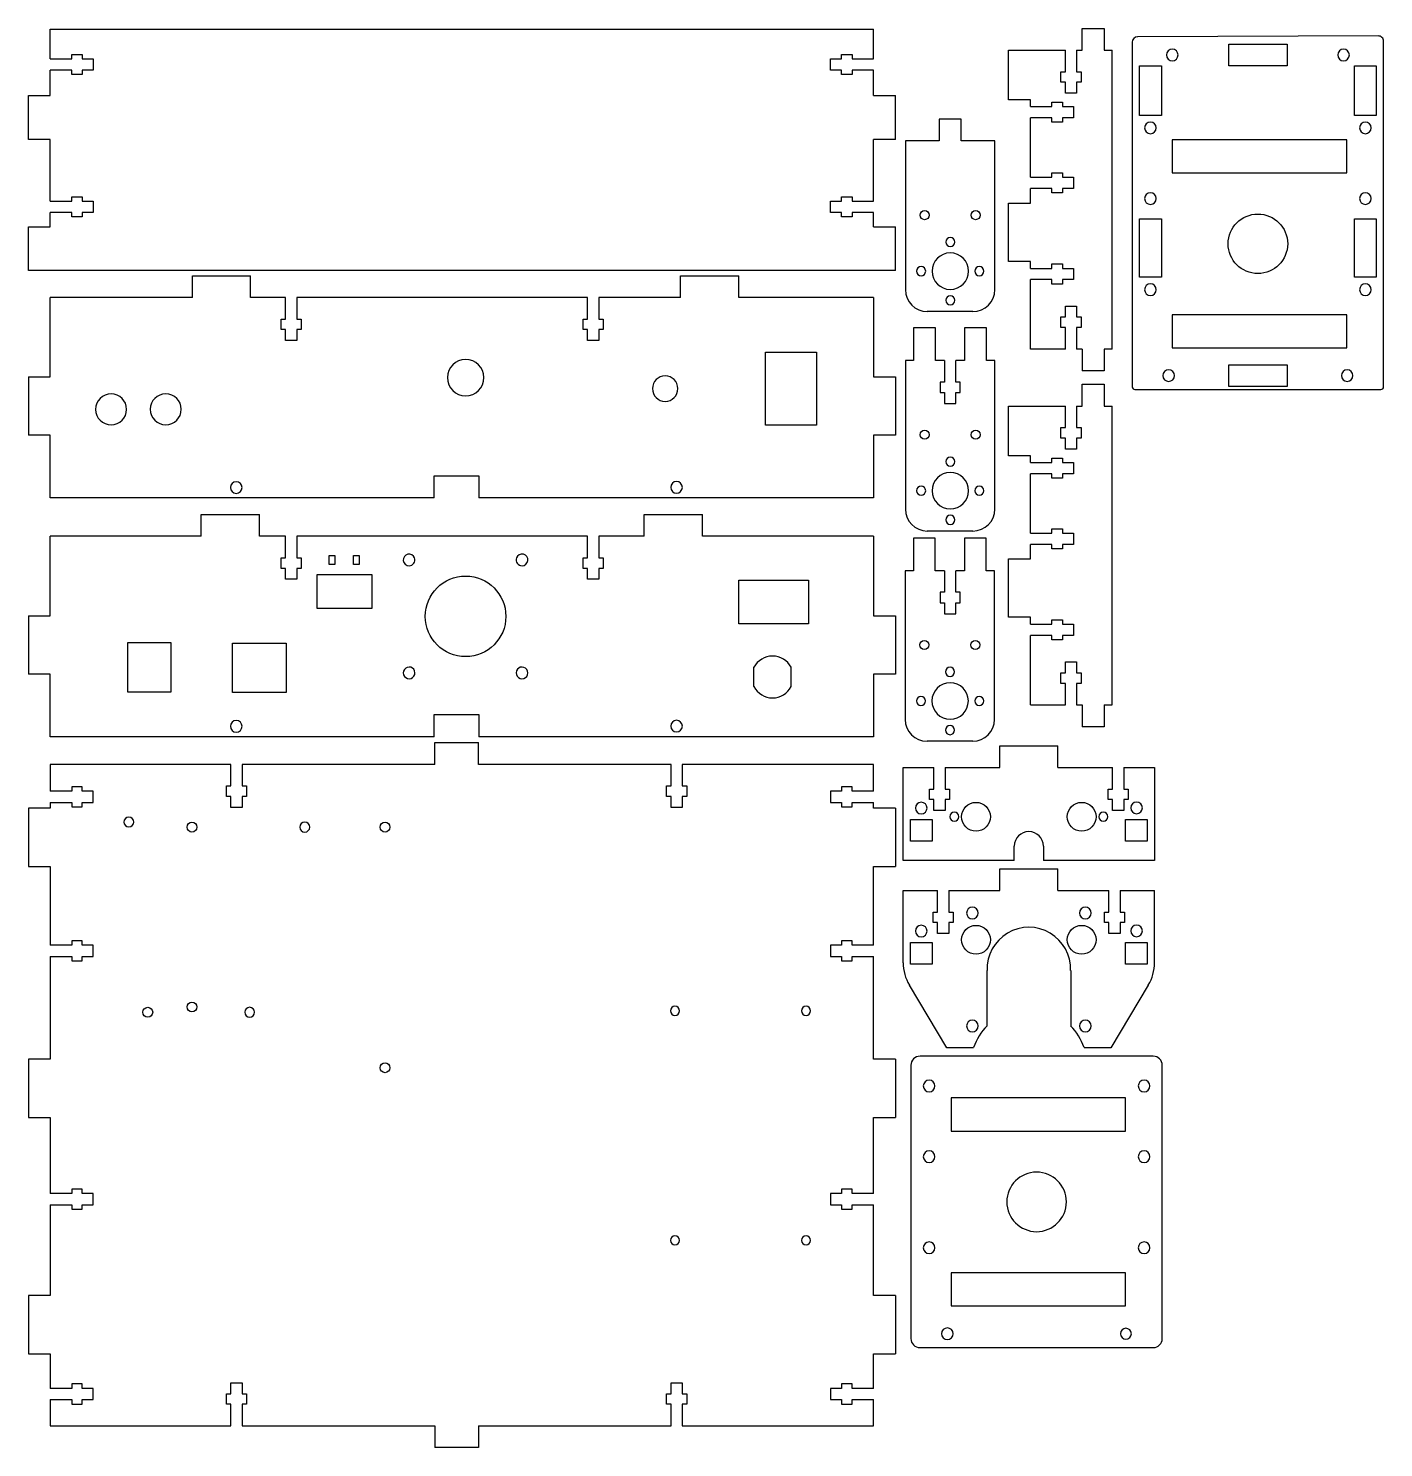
# Model space of a CAD drawing. Header units: millimetres. Extents: x -210 to 597, y -273 to 141.
# Drawn here: x 224.8 to 596.8, y -273.2 to 116.3 of the extents above; entities that cross this region are included whole.
import ezdxf

# ---------------------------------------------------------------- set-up
doc = ezdxf.new("R2010")
doc.units = ezdxf.units.MM
doc.layers.get('0').update_dxf_attribs({"color": 253, "lineweight": 70, "true_color": 0x8faf8f})

msp = doc.modelspace()

# ---------------------------------------------------------------- linework, layer by layer
at = {"color": 18, "lineweight": -3, "true_color": 0x480505}
for p, q in [((230.78, 116.15), (456.78, 116.15)), ((230.78, 107.95), (230.78, 116.15)), ((456.78, 107.95), (456.78, 116.15)), ((514.05, 116.34), (520.05, 116.34)), ((514.05, 110.34), (514.05, 116.34)), ((520.05, 116.34), (520.05, 110.34)), ((595.25, 114.28), (529.25, 114.04)), ((236.68, 107.95), (236.68, 109.15)), ((236.68, 109.15), (239.58, 109.15)), ((239.58, 109.15), (239.58, 107.95)), ((447.98, 107.95), (447.98, 109.15)), ((447.98, 109.15), (450.88, 109.15)), ((450.88, 109.15), (450.88, 107.95)), ((493.82, 110.34), (509.4, 110.34)), ((493.82, 96.74), (493.82, 110.34)), ((509.4, 104.44), (509.4, 110.34)), ((512.5, 110.34), (514.05, 110.34)), ((512.5, 110.34), (512.5, 104.44)), ((520.05, 110.34), (522.28, 110.34)), ((522.28, 28.34), (522.28, 110.34)), ((527.75, 112.54), (527.75, 17.97)), ((554.25, 106.04), (554.25, 112.04)), ((554.25, 112.04), (570.25, 112.04)), ((570.25, 112.04), (570.25, 106.04)), ((596.75, 17.97), (596.75, 112.78)), ((230.78, 107.95), (236.68, 107.95)), ((239.58, 107.95), (242.58, 107.95)), ((242.58, 107.95), (242.58, 104.85)), ((444.98, 104.85), (444.98, 107.95)), ((444.98, 107.95), (447.98, 107.95)), ((450.88, 107.95), (456.78, 107.95)), ((529.75, 106.04), (535.75, 106.04)), ((529.75, 92.44), (529.75, 106.04)), ((535.75, 106.04), (535.75, 92.44)), ((570.25, 106.04), (554.25, 106.04)), ((588.75, 106.04), (594.75, 106.04)), ((588.75, 92.44), (588.75, 106.04)), ((594.75, 106.04), (594.75, 92.44)), ((236.68, 104.85), (230.78, 104.85)), ((230.78, 97.88), (230.78, 104.85)), ((236.68, 103.65), (236.68, 104.85)), ((239.58, 103.65), (236.68, 103.65)), ((242.58, 104.85), (239.58, 104.85)), ((239.58, 104.85), (239.58, 103.65)), ((447.98, 104.85), (444.98, 104.85)), ((447.98, 103.65), (447.98, 104.85)), ((450.88, 103.65), (447.98, 103.65)), ((456.78, 104.85), (450.88, 104.85)), ((450.88, 104.85), (450.88, 103.65)), ((456.78, 97.88), (456.78, 104.85)), ((508.2, 101.54), (508.2, 104.44)), ((508.2, 104.44), (509.4, 104.44)), ((509.4, 101.54), (508.2, 101.54)), ((509.4, 98.54), (509.4, 101.54)), ((512.5, 104.44), (513.7, 104.44)), ((513.7, 101.54), (512.5, 101.54)), ((512.5, 101.54), (512.5, 98.54)), ((513.7, 104.44), (513.7, 101.54)), ((224.78, 97.88), (230.78, 97.88)), ((224.78, 85.88), (224.78, 97.88)), ((456.78, 97.88), (462.78, 97.88)), ((462.78, 85.88), (462.78, 97.88)), ((512.5, 98.54), (509.4, 98.54)), ((499.82, 96.74), (493.82, 96.74)), ((499.82, 94.89), (499.82, 96.74)), ((499.82, 94.89), (505.72, 94.89)), ((505.72, 94.89), (505.72, 96.09)), ((505.72, 96.09), (508.62, 96.09)), ((508.62, 96.09), (508.62, 94.89)), ((508.62, 94.89), (511.62, 94.89)), ((511.62, 94.89), (511.62, 91.79)), ((474.76, 91.44), (474.76, 85.44)), ((480.76, 91.44), (474.76, 91.44)), ((480.76, 85.44), (480.76, 91.44)), ((505.72, 91.79), (499.82, 91.79)), ((499.82, 75.48), (499.82, 91.79)), ((505.72, 90.59), (505.72, 91.79)), ((508.62, 90.59), (505.72, 90.59)), ((511.62, 91.79), (508.62, 91.79)), ((508.62, 91.79), (508.62, 90.59)), ((535.75, 92.44), (529.75, 92.44)), ((594.75, 92.44), (588.75, 92.44)), ((230.78, 85.88), (224.78, 85.88)), ((230.78, 68.95), (230.78, 85.88)), ((456.78, 68.95), (456.78, 85.88)), ((462.78, 85.88), (456.78, 85.88)), ((538.76, 85.76), (538.76, 76.66)), ((586.65, 85.76), (538.76, 85.76)), ((586.65, 76.66), (586.65, 85.76)), ((474.76, 85.44), (465.48, 85.44)), ((465.48, 85.44), (465.48, 44.64)), ((490.03, 85.44), (480.76, 85.44)), ((490.03, 44.64), (490.03, 85.44)), ((499.82, 75.48), (505.72, 75.48)), ((505.72, 75.48), (505.72, 76.68)), ((505.72, 76.68), (508.62, 76.68)), ((508.62, 76.68), (508.62, 75.48)), ((508.62, 75.48), (511.62, 75.48)), ((511.62, 75.48), (511.62, 72.38)), ((538.76, 76.66), (586.65, 76.66)), ((236.68, 68.95), (236.68, 70.15)), ((236.68, 70.15), (239.58, 70.15)), ((239.58, 70.15), (239.58, 68.95)), ((447.98, 68.95), (447.98, 70.15)), ((447.98, 70.15), (450.88, 70.15)), ((450.88, 70.15), (450.88, 68.95)), ((505.72, 72.38), (499.82, 72.38)), ((499.82, 68.39), (499.82, 72.38)), ((505.72, 71.18), (505.72, 72.38)), ((508.62, 71.18), (505.72, 71.18)), ((511.62, 72.38), (508.62, 72.38)), ((508.62, 72.38), (508.62, 71.18)), ((230.78, 68.95), (236.68, 68.95)), ((239.58, 68.95), (242.58, 68.95)), ((242.58, 68.95), (242.58, 65.85)), ((444.98, 65.85), (444.98, 68.95)), ((444.98, 68.95), (447.98, 68.95)), ((450.88, 68.95), (456.78, 68.95)), ((493.82, 68.39), (499.82, 68.39)), ((493.82, 52.39), (493.82, 68.39)), ((236.68, 65.85), (230.78, 65.85)), ((230.78, 61.89), (230.78, 65.85)), ((236.68, 64.65), (236.68, 65.85)), ((239.58, 64.65), (236.68, 64.65)), ((242.58, 65.85), (239.58, 65.85)), ((239.58, 65.85), (239.58, 64.65)), ((447.98, 65.85), (444.98, 65.85)), ((447.98, 64.65), (447.98, 65.85)), ((450.88, 64.65), (447.98, 64.65)), ((456.78, 65.85), (450.88, 65.85)), ((450.88, 65.85), (450.88, 64.65)), ((456.78, 61.89), (456.78, 65.85)), ((529.75, 48.09), (529.75, 64.09)), ((529.75, 64.09), (535.75, 64.09)), ((535.75, 64.09), (535.75, 48.09)), ((588.75, 48.09), (588.75, 64.09)), ((588.75, 64.09), (594.75, 64.09)), ((594.75, 64.09), (594.75, 48.09)), ((224.78, 49.89), (224.78, 61.89)), ((224.78, 61.89), (230.78, 61.89)), ((456.78, 61.89), (462.78, 61.89)), ((462.78, 49.89), (462.78, 61.89)), ((499.82, 52.39), (493.82, 52.39)), ((499.82, 50.48), (499.82, 52.39)), ((505.72, 50.48), (505.72, 51.68)), ((505.72, 51.68), (508.62, 51.68)), ((508.62, 51.68), (508.62, 50.48)), ((462.78, 49.89), (224.78, 49.89)), ((269.78, 42.47), (269.78, 48.47)), ((269.78, 48.47), (285.78, 48.47)), ((285.78, 42.47), (285.78, 48.47)), ((403.78, 48.47), (419.78, 48.47)), ((403.78, 42.47), (403.78, 48.47)), ((419.78, 42.47), (419.78, 48.47)), ((499.82, 50.48), (505.72, 50.48)), ((505.72, 47.38), (499.82, 47.38)), ((499.82, 28.34), (499.82, 47.38)), ((505.72, 46.18), (505.72, 47.38)), ((508.62, 50.48), (511.62, 50.48)), ((511.62, 47.38), (508.62, 47.38)), ((508.62, 47.38), (508.62, 46.18)), ((511.62, 50.48), (511.62, 47.38)), ((535.75, 48.09), (529.75, 48.09)), ((594.75, 48.09), (588.75, 48.09)), ((508.62, 46.18), (505.72, 46.18)), ((269.78, 42.47), (230.78, 42.47)), ((230.78, 20.67), (230.78, 42.47)), ((295.35, 42.47), (285.78, 42.47)), ((295.35, 36.57), (295.35, 42.47)), ((378.26, 42.47), (298.45, 42.47)), ((298.45, 42.47), (298.45, 36.57)), ((378.26, 36.57), (378.26, 42.47)), ((403.78, 42.47), (381.36, 42.47)), ((381.36, 42.47), (381.36, 36.57)), ((456.78, 42.47), (419.78, 42.47)), ((456.78, 42.47), (456.78, 20.67)), ((509.4, 37.14), (509.4, 40.14)), ((509.4, 40.14), (512.5, 40.14)), ((512.5, 40.14), (512.5, 37.14)), ((294.15, 33.67), (294.15, 36.57)), ((294.15, 36.57), (295.35, 36.57)), ((298.45, 36.57), (299.65, 36.57)), ((299.65, 36.57), (299.65, 33.67)), ((377.06, 33.67), (377.06, 36.57)), ((377.06, 36.57), (378.26, 36.57)), ((381.36, 36.57), (382.56, 36.57)), ((382.56, 36.57), (382.56, 33.67)), ((484.03, 38.64), (471.48, 38.64)), ((508.2, 34.24), (508.2, 37.14)), ((508.2, 37.14), (509.4, 37.14)), ((512.5, 37.14), (513.7, 37.14)), ((513.7, 37.14), (513.7, 34.24)), ((538.76, 37.76), (538.76, 28.66)), ((586.65, 37.76), (538.76, 37.76)), ((586.65, 28.66), (586.65, 37.76)), ((295.35, 33.67), (294.15, 33.67)), ((295.35, 30.67), (295.35, 33.67)), ((299.65, 33.67), (298.45, 33.67)), ((298.45, 33.67), (298.45, 30.67)), ((378.26, 33.67), (377.06, 33.67)), ((378.26, 30.67), (378.26, 33.67)), ((382.56, 33.67), (381.36, 33.67)), ((381.36, 33.67), (381.36, 30.67)), ((473.76, 34.18), (467.76, 34.18)), ((467.76, 34.18), (467.76, 25.18)), ((473.76, 25.18), (473.76, 34.18)), ((487.76, 34.18), (481.76, 34.18)), ((481.76, 34.18), (481.76, 25.18)), ((487.76, 25.18), (487.76, 34.18)), ((509.4, 34.24), (508.2, 34.24)), ((509.4, 28.34), (509.4, 34.24)), ((513.7, 34.24), (512.5, 34.24)), ((512.5, 34.24), (512.5, 28.34)), ((298.45, 30.67), (295.35, 30.67)), ((381.36, 30.67), (378.26, 30.67)), ((427.13, 7.47), (427.13, 27.47)), ((427.13, 27.47), (441.13, 27.47)), ((441.13, 27.47), (441.13, 7.47)), ((509.4, 28.34), (499.82, 28.34)), ((514.05, 28.34), (512.5, 28.34)), ((514.05, 28.34), (514.05, 22.34)), ((520.05, 28.34), (520.05, 22.34)), ((522.28, 28.34), (520.05, 28.34)), ((538.76, 28.66), (586.65, 28.66)), ((467.76, 25.18), (465.48, 25.18)), ((465.48, 25.18), (465.48, -15.62)), ((476.26, 25.18), (473.76, 25.18)), ((476.26, 25.18), (476.26, 19.28)), ((479.36, 19.28), (479.36, 25.18)), ((481.76, 25.18), (479.36, 25.18)), ((490.03, 25.18), (487.76, 25.18)), ((490.03, -15.62), (490.03, 25.18)), ((554.25, 18.04), (554.25, 24.04)), ((554.25, 24.04), (570.25, 24.04)), ((570.25, 24.04), (570.25, 18.04)), ((224.78, 20.67), (230.78, 20.67)), ((224.78, 20.67), (224.78, 4.67)), ((456.78, 20.67), (462.78, 20.67)), ((462.78, 20.67), (462.78, 4.67)), ((520.05, 22.34), (514.05, 22.34)), ((476.26, 19.28), (475.06, 19.28)), ((475.06, 19.28), (475.06, 16.38)), ((475.06, 16.38), (476.26, 16.38)), ((476.26, 16.38), (476.26, 13.38)), ((480.56, 19.28), (479.36, 19.28)), ((479.36, 13.38), (479.36, 16.38)), ((479.36, 16.38), (480.56, 16.38)), ((480.56, 16.38), (480.56, 19.28)), ((514.05, 18.66), (520.05, 18.66)), ((514.05, 12.66), (514.05, 18.66)), ((520.05, 18.66), (520.05, 12.66)), ((528.5, 17.22), (596, 17.22)), ((570.25, 18.04), (554.25, 18.04)), ((476.26, 13.38), (479.36, 13.38)), ((493.82, 12.66), (509.4, 12.66)), ((493.82, -0.94), (493.82, 12.66)), ((509.4, 6.76), (509.4, 12.66)), ((512.5, 12.66), (514.05, 12.66)), ((512.5, 12.66), (512.5, 6.76)), ((520.05, 12.66), (522.28, 12.66)), ((522.28, -69.34), (522.28, 12.66)), ((230.78, 4.67), (224.78, 4.67)), ((230.78, -12.53), (230.78, 4.67)), ((441.13, 7.47), (427.13, 7.47)), ((456.78, 4.67), (456.78, -12.53)), ((462.78, 4.67), (456.78, 4.67)), ((508.2, 3.86), (508.2, 6.76)), ((508.2, 6.76), (509.4, 6.76)), ((512.5, 6.76), (513.7, 6.76)), ((513.7, 6.76), (513.7, 3.86)), ((509.4, 3.86), (508.2, 3.86)), ((509.4, 0.86), (509.4, 3.86)), ((512.5, 0.86), (509.4, 0.86)), ((513.7, 3.86), (512.5, 3.86)), ((512.5, 3.86), (512.5, 0.86)), ((499.82, -0.94), (493.82, -0.94)), ((499.82, -2.79), (499.82, -0.94)), ((499.82, -2.79), (505.72, -2.79)), ((505.72, -2.79), (505.72, -1.59)), ((505.72, -1.59), (508.62, -1.59)), ((508.62, -1.59), (508.62, -2.79)), ((508.62, -2.79), (511.62, -2.79)), ((511.62, -2.79), (511.62, -5.89)), ((336.18, -12.53), (336.18, -6.43)), ((336.18, -6.43), (348.38, -6.43)), ((348.38, -6.43), (348.38, -12.53)), ((505.72, -5.89), (499.82, -5.89)), ((499.82, -22.2), (499.82, -5.89)), ((505.72, -7.09), (505.72, -5.89)), ((508.62, -7.09), (505.72, -7.09)), ((511.62, -5.89), (508.62, -5.89)), ((508.62, -5.89), (508.62, -7.09)), ((336.18, -12.53), (230.78, -12.53)), ((456.78, -12.53), (348.38, -12.53)), ((272.2, -17.07), (288.2, -17.07)), ((272.2, -23.07), (272.2, -17.07)), ((288.2, -23.07), (288.2, -17.07)), ((393.78, -17.07), (409.78, -17.07)), ((393.78, -23.07), (393.78, -17.07)), ((409.78, -23.07), (409.78, -17.07)), ((272.2, -23.07), (230.78, -23.07)), ((230.78, -44.87), (230.78, -23.07)), ((295.35, -23.07), (288.2, -23.07)), ((295.35, -28.97), (295.35, -23.07)), ((378.26, -23.07), (298.45, -23.07)), ((298.45, -23.07), (298.45, -28.97)), ((378.26, -28.97), (378.26, -23.07)), ((393.78, -23.07), (381.36, -23.07)), ((381.36, -23.07), (381.36, -28.97)), ((456.78, -23.07), (409.78, -23.07)), ((456.78, -23.07), (456.78, -44.87)), ((484.03, -21.62), (471.48, -21.62)), ((499.82, -22.2), (505.72, -22.2)), ((505.72, -22.2), (505.72, -21)), ((505.72, -21), (508.62, -21)), ((508.62, -21), (508.62, -22.2)), ((508.62, -22.2), (511.62, -22.2)), ((511.62, -22.2), (511.62, -25.3)), ((473.71, -23.53), (467.71, -23.53)), ((467.71, -23.53), (467.71, -32.53)), ((473.71, -32.53), (473.71, -23.53)), ((487.71, -23.53), (481.71, -23.53)), ((481.71, -23.53), (481.71, -32.53)), ((487.71, -32.53), (487.71, -23.53)), ((505.72, -25.3), (499.82, -25.3)), ((499.82, -29.29), (499.82, -25.3)), ((505.72, -26.5), (505.72, -25.3)), ((508.62, -26.5), (505.72, -26.5)), ((511.62, -25.3), (508.62, -25.3)), ((508.62, -25.3), (508.62, -26.5)), ((294.15, -31.87), (294.15, -28.97)), ((294.15, -28.97), (295.35, -28.97)), ((298.45, -28.97), (299.65, -28.97)), ((299.65, -28.97), (299.65, -31.87)), ((307.33, -30.82), (307.33, -28.32)), ((307.33, -28.32), (308.93, -28.32)), ((308.93, -30.82), (307.33, -30.82)), ((308.93, -28.32), (308.93, -30.82)), ((313.98, -30.82), (313.98, -28.32)), ((313.98, -28.32), (315.58, -28.32)), ((315.58, -30.82), (313.98, -30.82)), ((315.58, -28.32), (315.58, -30.82)), ((377.06, -31.87), (377.06, -28.97)), ((377.06, -28.97), (378.26, -28.97)), ((381.36, -28.97), (382.56, -28.97)), ((382.56, -28.97), (382.56, -31.87)), ((493.82, -29.29), (499.82, -29.29)), ((493.82, -45.29), (493.82, -29.29)), ((295.35, -31.87), (294.15, -31.87)), ((295.35, -34.87), (295.35, -31.87)), ((298.45, -34.87), (295.35, -34.87)), ((299.65, -31.87), (298.45, -31.87)), ((298.45, -31.87), (298.45, -34.87)), ((304.03, -42.87), (304.03, -33.58)), ((304.03, -33.58), (319.03, -33.58)), ((319.03, -33.58), (319.03, -42.87)), ((378.26, -31.87), (377.06, -31.87)), ((378.26, -34.87), (378.26, -31.87)), ((381.36, -34.87), (378.26, -34.87)), ((382.56, -31.87), (381.36, -31.87)), ((381.36, -31.87), (381.36, -34.87)), ((467.71, -32.53), (465.44, -32.53)), ((465.44, -32.53), (465.44, -73.33)), ((476.21, -32.53), (473.71, -32.53)), ((476.21, -32.53), (476.21, -38.43)), ((479.31, -38.43), (479.31, -32.53)), ((481.71, -32.53), (479.31, -32.53)), ((489.99, -32.53), (487.71, -32.53)), ((489.99, -73.33), (489.99, -32.53)), ((419.78, -47.07), (419.78, -35.07)), ((419.78, -35.07), (438.88, -35.07)), ((438.88, -35.07), (438.88, -47.07)), ((476.21, -38.43), (475.01, -38.43)), ((475.01, -38.43), (475.01, -41.33)), ((480.51, -38.43), (479.31, -38.43)), ((480.51, -41.33), (480.51, -38.43)), ((475.01, -41.33), (476.21, -41.33)), ((476.21, -41.33), (476.21, -44.33)), ((479.31, -44.33), (479.31, -41.33)), ((479.31, -41.33), (480.51, -41.33)), ((224.78, -44.87), (230.78, -44.87)), ((224.78, -44.87), (224.78, -60.87)), ((319.03, -42.87), (304.03, -42.87)), ((456.78, -44.87), (462.78, -44.87)), ((462.78, -44.87), (462.78, -60.87)), ((476.21, -44.33), (479.31, -44.33)), ((499.82, -45.29), (493.82, -45.29)), ((499.82, -47.2), (499.82, -45.29)), ((505.72, -47.2), (505.72, -46)), ((505.72, -46), (508.62, -46)), ((508.62, -46), (508.62, -47.2)), ((438.88, -47.07), (419.78, -47.07)), ((499.82, -47.2), (505.72, -47.2)), ((505.72, -50.3), (499.82, -50.3)), ((499.82, -69.34), (499.82, -50.3)), ((505.72, -51.5), (505.72, -50.3)), ((508.62, -47.2), (511.62, -47.2)), ((511.62, -50.3), (508.62, -50.3)), ((508.62, -50.3), (508.62, -51.5)), ((511.62, -47.2), (511.62, -50.3)), ((252.08, -65.87), (252.08, -52.17)), ((252.08, -52.17), (263.88, -52.17)), ((263.88, -52.17), (263.88, -65.87)), ((280.78, -65.97), (280.78, -52.37)), ((280.78, -52.37), (295.58, -52.37)), ((295.58, -52.37), (295.58, -65.97)), ((508.62, -51.5), (505.72, -51.5)), ((509.4, -60.54), (509.4, -57.54)), ((509.4, -57.54), (512.5, -57.54)), ((512.5, -57.54), (512.5, -60.54)), ((230.78, -60.87), (224.78, -60.87)), ((230.78, -78.07), (230.78, -60.87)), ((423.93, -64.32), (423.93, -59.01)), ((434.13, -64.32), (434.13, -59.01)), ((456.78, -60.87), (456.78, -78.07)), ((462.78, -60.87), (456.78, -60.87)), ((508.2, -63.44), (508.2, -60.54)), ((508.2, -60.54), (509.4, -60.54)), ((512.5, -60.54), (513.7, -60.54)), ((513.7, -60.54), (513.7, -63.44)), ((263.88, -65.87), (252.08, -65.87)), ((295.58, -65.97), (280.78, -65.97)), ((509.4, -63.44), (508.2, -63.44)), ((509.4, -69.34), (509.4, -63.44)), ((513.7, -63.44), (512.5, -63.44)), ((512.5, -63.44), (512.5, -69.34)), ((499.82, -69.34), (509.4, -69.34)), ((512.5, -69.34), (514.05, -69.34)), ((514.05, -69.34), (514.05, -75.34)), ((520.05, -69.34), (520.05, -75.34)), ((520.05, -69.34), (522.28, -69.34)), ((336.18, -78.07), (336.18, -71.97)), ((336.18, -71.97), (348.38, -71.97)), ((348.38, -71.97), (348.38, -78.07)), ((520.05, -75.34), (514.05, -75.34)), ((336.18, -78.07), (230.78, -78.07)), ((336.3, -85.69), (336.3, -79.69)), ((336.3, -79.69), (348.3, -79.69)), ((348.3, -85.69), (348.3, -79.69)), ((456.78, -78.07), (348.38, -78.07)), ((483.99, -79.33), (471.44, -79.33)), ((491.38, -80.54), (507.38, -80.54)), ((491.38, -86.54), (491.38, -80.54)), ((507.38, -86.54), (507.38, -80.54)), ((280.33, -85.69), (230.78, -85.69)), ((230.78, -85.69), (230.78, -93)), ((280.33, -91.59), (280.33, -85.69)), ((336.3, -85.69), (283.43, -85.69)), ((283.43, -85.69), (283.43, -91.59)), ((401.17, -85.69), (348.3, -85.69)), ((401.17, -91.59), (401.17, -85.69)), ((456.78, -85.69), (404.27, -85.69)), ((404.27, -85.69), (404.27, -91.59)), ((456.78, -93), (456.78, -85.69)), ((464.88, -86.54), (473.33, -86.54)), ((464.88, -112.03), (464.88, -86.54)), ((473.33, -92.44), (473.33, -86.54)), ((476.43, -86.54), (491.38, -86.54)), ((476.43, -86.54), (476.43, -92.44)), ((507.38, -86.54), (522.33, -86.54)), ((522.33, -92.44), (522.33, -86.54)), ((525.43, -86.54), (533.88, -86.54)), ((525.43, -86.54), (525.43, -92.44)), ((533.88, -86.54), (533.88, -112.03)), ((236.68, -93), (230.78, -93)), ((236.68, -91.8), (236.68, -93)), ((239.58, -91.8), (236.68, -91.8)), ((239.58, -93), (239.58, -91.8)), ((242.58, -93), (239.58, -93)), ((242.58, -96.1), (242.58, -93)), ((279.13, -94.49), (279.13, -91.59)), ((279.13, -91.59), (280.33, -91.59)), ((283.43, -91.59), (284.63, -91.59)), ((284.63, -91.59), (284.63, -94.49)), ((399.97, -94.49), (399.97, -91.59)), ((399.97, -91.59), (401.17, -91.59)), ((404.27, -91.59), (405.47, -91.59)), ((405.47, -91.59), (405.47, -94.49)), ((447.98, -93), (444.98, -93)), ((444.98, -93), (444.98, -96.1)), ((450.88, -91.8), (447.98, -91.8)), ((447.98, -91.8), (447.98, -93)), ((450.88, -93), (450.88, -91.8)), ((456.78, -93), (450.88, -93)), ((472.13, -95.34), (472.13, -92.44)), ((472.13, -92.44), (473.33, -92.44)), ((476.43, -92.44), (477.63, -92.44)), ((477.63, -92.44), (477.63, -95.34)), ((521.13, -95.34), (521.13, -92.44)), ((521.13, -92.44), (522.33, -92.44)), ((525.43, -92.44), (526.63, -92.44)), ((526.63, -92.44), (526.63, -95.34)), ((230.78, -96.1), (236.68, -96.1)), ((230.78, -96.1), (230.78, -97.69)), ((236.68, -96.1), (236.68, -97.3)), ((236.68, -97.3), (239.58, -97.3)), ((239.58, -96.1), (242.58, -96.1)), ((239.58, -97.3), (239.58, -96.1)), ((280.33, -94.49), (279.13, -94.49)), ((280.33, -97.49), (280.33, -94.49)), ((284.63, -94.49), (283.43, -94.49)), ((283.43, -94.49), (283.43, -97.49)), ((401.17, -94.49), (399.97, -94.49)), ((401.17, -97.49), (401.17, -94.49)), ((405.47, -94.49), (404.27, -94.49)), ((404.27, -94.49), (404.27, -97.49)), ((444.98, -96.1), (447.98, -96.1)), ((447.98, -96.1), (447.98, -97.3)), ((447.98, -97.3), (450.88, -97.3)), ((450.88, -97.3), (450.88, -96.1)), ((450.88, -96.1), (456.78, -96.1)), ((456.78, -97.69), (456.78, -96.1)), ((473.33, -95.34), (472.13, -95.34)), ((473.33, -98.34), (473.33, -95.34)), ((477.63, -95.34), (476.43, -95.34)), ((476.43, -95.34), (476.43, -98.34)), ((522.33, -95.34), (521.13, -95.34)), ((522.33, -98.34), (522.33, -95.34)), ((526.63, -95.34), (525.43, -95.34)), ((525.43, -95.34), (525.43, -98.34)), ((230.78, -97.69), (224.78, -97.69)), ((224.78, -97.69), (224.78, -113.69)), ((283.43, -97.49), (280.33, -97.49)), ((404.27, -97.49), (401.17, -97.49)), ((462.78, -97.69), (456.78, -97.69)), ((462.78, -97.69), (462.78, -113.69)), ((466.88, -106.77), (466.88, -100.77)), ((466.88, -100.77), (472.88, -100.77)), ((472.88, -100.77), (472.88, -106.77)), ((476.43, -98.34), (473.33, -98.34)), ((525.43, -98.34), (522.33, -98.34)), ((525.88, -106.77), (525.88, -100.77)), ((525.88, -100.77), (531.88, -100.77)), ((531.88, -100.77), (531.88, -106.77)), ((472.88, -106.77), (466.88, -106.77)), ((495.38, -112.03), (495.38, -108.1)), ((503.38, -108.1), (503.38, -112.03)), ((531.88, -106.77), (525.88, -106.77)), ((495.38, -112.03), (464.88, -112.03)), ((533.88, -112.03), (503.38, -112.03)), ((224.78, -113.69), (230.78, -113.69)), ((230.78, -113.69), (230.78, -135.3)), ((456.78, -113.69), (462.78, -113.69)), ((456.78, -135.3), (456.78, -113.69)), ((491.38, -114.3), (507.38, -114.3)), ((491.38, -120.3), (491.38, -114.3)), ((507.38, -120.3), (507.38, -114.3)), ((464.88, -120.3), (474.33, -120.3)), ((464.88, -140.09), (464.88, -120.3)), ((474.33, -126.2), (474.33, -120.3)), ((477.43, -120.3), (477.43, -126.2)), ((477.43, -120.3), (491.38, -120.3)), ((507.38, -120.3), (521.33, -120.3)), ((521.33, -126.2), (521.33, -120.3)), ((524.43, -120.3), (524.43, -126.2)), ((524.43, -120.3), (533.88, -120.3)), ((533.88, -140.09), (533.88, -120.3)), ((473.13, -129.1), (473.13, -126.2)), ((473.13, -126.2), (474.33, -126.2)), ((477.43, -126.2), (478.63, -126.2)), ((478.63, -126.2), (478.63, -129.1)), ((520.13, -129.1), (520.13, -126.2)), ((520.13, -126.2), (521.33, -126.2)), ((524.43, -126.2), (525.63, -126.2)), ((525.63, -126.2), (525.63, -129.1)), ((474.33, -129.1), (473.13, -129.1)), ((474.33, -132.1), (474.33, -129.1)), ((477.43, -132.1), (474.33, -132.1)), ((478.63, -129.1), (477.43, -129.1)), ((477.43, -129.1), (477.43, -132.1)), ((521.33, -129.1), (520.13, -129.1)), ((521.33, -132.1), (521.33, -129.1)), ((524.43, -132.1), (521.33, -132.1)), ((525.63, -129.1), (524.43, -129.1)), ((524.43, -129.1), (524.43, -132.1)), ((236.68, -135.3), (230.78, -135.3)), ((236.68, -134.1), (236.68, -135.3)), ((239.58, -134.1), (236.68, -134.1)), ((239.58, -135.3), (239.58, -134.1)), ((242.58, -135.3), (239.58, -135.3)), ((242.58, -138.4), (242.58, -135.3)), ((447.98, -135.3), (444.98, -135.3)), ((444.98, -135.3), (444.98, -138.4)), ((450.88, -134.1), (447.98, -134.1)), ((447.98, -134.1), (447.98, -135.3)), ((450.88, -135.3), (450.88, -134.1)), ((456.78, -135.3), (450.88, -135.3)), ((466.88, -140.53), (466.88, -134.53)), ((466.88, -134.53), (472.88, -134.53)), ((472.88, -134.53), (472.88, -140.53)), ((525.88, -140.53), (525.88, -134.53)), ((525.88, -134.53), (531.88, -134.53)), ((531.88, -134.53), (531.88, -140.53)), ((230.78, -138.4), (236.68, -138.4)), ((230.78, -138.4), (230.78, -166.54)), ((236.68, -138.4), (236.68, -139.6)), ((236.68, -139.6), (239.58, -139.6)), ((239.58, -138.4), (242.58, -138.4)), ((239.58, -139.6), (239.58, -138.4)), ((444.98, -138.4), (447.98, -138.4)), ((447.98, -138.4), (447.98, -139.6)), ((447.98, -139.6), (450.88, -139.6)), ((450.88, -139.6), (450.88, -138.4)), ((450.88, -138.4), (456.78, -138.4)), ((456.78, -166.54), (456.78, -138.4)), ((472.88, -140.53), (466.88, -140.53)), ((487.91, -157.4), (487.91, -142.23)), ((510.86, -142.23), (510.86, -157.4)), ((531.88, -140.53), (525.88, -140.53)), ((476.88, -163.42), (466.59, -146.27)), ((532.17, -146.27), (521.88, -163.42)), ((484.23, -163.42), (476.88, -163.42)), ((521.88, -163.42), (514.54, -163.42)), ((230.78, -166.54), (224.78, -166.54)), ((224.78, -166.54), (224.78, -182.54)), ((462.78, -166.54), (456.78, -166.54)), ((462.78, -166.54), (462.78, -182.54)), ((533.51, -165.75), (469.51, -165.75)), ((467.01, -168.25), (467.01, -243.25)), ((536.01, -243.25), (536.01, -168.25)), ((478.02, -177.21), (478.02, -186.31)), ((525.91, -177.21), (478.02, -177.21)), ((525.91, -186.31), (525.91, -177.21)), ((224.78, -182.54), (230.78, -182.54)), ((230.78, -182.54), (230.78, -203.44)), ((456.78, -182.54), (462.78, -182.54)), ((456.78, -203.44), (456.78, -182.54)), ((478.02, -186.31), (525.91, -186.31)), ((236.68, -202.24), (236.68, -203.44)), ((239.58, -202.24), (236.68, -202.24)), ((239.58, -203.44), (239.58, -202.24)), ((450.88, -202.24), (447.98, -202.24)), ((447.98, -202.24), (447.98, -203.44)), ((450.88, -203.44), (450.88, -202.24)), ((236.68, -203.44), (230.78, -203.44)), ((242.58, -203.44), (239.58, -203.44)), ((242.58, -206.54), (242.58, -203.44)), ((447.98, -203.44), (444.98, -203.44)), ((444.98, -203.44), (444.98, -206.54)), ((456.78, -203.44), (450.88, -203.44)), ((230.78, -206.54), (236.68, -206.54)), ((230.78, -206.54), (230.78, -231.44)), ((236.68, -206.54), (236.68, -207.74)), ((236.68, -207.74), (239.58, -207.74)), ((239.58, -206.54), (242.58, -206.54)), ((239.58, -207.74), (239.58, -206.54)), ((444.98, -206.54), (447.98, -206.54)), ((447.98, -206.54), (447.98, -207.74)), ((447.98, -207.74), (450.88, -207.74)), ((450.88, -207.74), (450.88, -206.54)), ((450.88, -206.54), (456.78, -206.54)), ((456.78, -231.44), (456.78, -206.54)), ((478.02, -225.21), (478.02, -234.31)), ((525.91, -225.21), (478.02, -225.21)), ((525.91, -234.31), (525.91, -225.21)), ((230.78, -231.44), (224.78, -231.44)), ((224.78, -231.44), (224.78, -247.44)), ((462.78, -231.44), (456.78, -231.44)), ((462.78, -231.44), (462.78, -247.44)), ((478.02, -234.31), (525.91, -234.31)), ((224.78, -247.44), (230.78, -247.44)), ((230.78, -247.44), (230.78, -256.92)), ((456.78, -247.44), (462.78, -247.44)), ((456.78, -256.92), (456.78, -247.44)), ((469.51, -245.75), (533.51, -245.75)), ((236.68, -256.92), (230.78, -256.92)), ((236.68, -255.72), (236.68, -256.92)), ((239.58, -255.72), (236.68, -255.72)), ((239.58, -256.92), (239.58, -255.72)), ((242.58, -256.92), (239.58, -256.92)), ((242.58, -260.02), (242.58, -256.92)), ((280.33, -255.39), (283.43, -255.39)), ((280.33, -258.39), (280.33, -255.39)), ((283.43, -255.39), (283.43, -258.39)), ((401.17, -258.39), (401.17, -255.39)), ((401.17, -255.39), (404.27, -255.39)), ((404.27, -255.39), (404.27, -258.39)), ((444.98, -256.92), (444.98, -260.02)), ((447.98, -256.92), (444.98, -256.92)), ((447.98, -255.72), (447.98, -256.92)), ((450.88, -255.72), (447.98, -255.72)), ((450.88, -256.92), (450.88, -255.72)), ((456.78, -256.92), (450.88, -256.92)), ((230.78, -260.02), (230.78, -267.19)), ((230.78, -260.02), (236.68, -260.02)), ((236.68, -260.02), (236.68, -261.22)), ((239.58, -260.02), (242.58, -260.02)), ((239.58, -261.22), (239.58, -260.02)), ((279.13, -261.29), (279.13, -258.39)), ((279.13, -258.39), (280.33, -258.39)), ((283.43, -258.39), (284.63, -258.39)), ((284.63, -258.39), (284.63, -261.29)), ((399.97, -261.29), (399.97, -258.39)), ((399.97, -258.39), (401.17, -258.39)), ((404.27, -258.39), (405.47, -258.39)), ((405.47, -258.39), (405.47, -261.29)), ((444.98, -260.02), (447.98, -260.02)), ((447.98, -260.02), (447.98, -261.22)), ((450.88, -260.02), (456.78, -260.02)), ((450.88, -261.22), (450.88, -260.02)), ((456.78, -267.19), (456.78, -260.02)), ((236.68, -261.22), (239.58, -261.22)), ((280.33, -261.29), (279.13, -261.29)), ((280.33, -267.19), (280.33, -261.29)), ((284.63, -261.29), (283.43, -261.29)), ((283.43, -261.29), (283.43, -267.19)), ((401.17, -261.29), (399.97, -261.29)), ((401.17, -267.19), (401.17, -261.29)), ((405.47, -261.29), (404.27, -261.29)), ((404.27, -261.29), (404.27, -267.19)), ((447.98, -261.22), (450.88, -261.22)), ((230.78, -267.19), (280.33, -267.19)), ((283.43, -267.19), (336.3, -267.19)), ((336.3, -267.19), (336.3, -273.19)), ((348.3, -267.19), (348.3, -273.19)), ((348.3, -267.19), (401.17, -267.19)), ((404.27, -267.19), (456.78, -267.19)), ((348.3, -273.19), (336.3, -273.19))]:
    msp.add_line(p, q, dxfattribs=at)
at = {"color": 18, "lineweight": -3, "true_color": 0x480505, "extrusion": (3.66807e-15, -1.83691e-16, -1)}
for centre, radius in [((-538.75, 109.04), 1.6), ((-585.75, 109.04), 1.6), ((-532.75, 89.04), 1.6), ((-591.75, 89.04), 1.6), ((-532.75, 69.63), 1.6), ((-591.75, 69.63), 1.6), ((-532.75, 44.63), 1.6), ((-591.75, 44.63), 1.6), ((-537.75, 21.04), 1.6), ((-586.75, 21.04), 1.6), ((-472.01, -173.93), 1.6), ((-531.01, -173.93), 1.6), ((-472.01, -193.34), 1.6), ((-531.01, -193.34), 1.6), ((-501.51, -205.75), 8.17), ((-472.01, -218.34), 1.6), ((-531.01, -218.34), 1.6), ((-477.01, -241.93), 1.6), ((-526.01, -241.93), 1.5)]:
    msp.add_circle(centre, radius, dxfattribs=at)
at = {"color": 18, "lineweight": -3, "true_color": 0x480505}
for centre, radius in [((470.76, 65.09), 1.25), ((484.76, 65.09), 1.25), ((562.25, 57.22), 8.17), ((470.76, 4.83), 1.25), ((484.76, 4.83), 1.25), ((344.78, -45.04), 11.05), ((470.71, -52.88), 1.25), ((484.71, -52.88), 1.25), ((484.88, -100.04), 3.95), ((513.88, -100.04), 3.95), ((269.68, -102.89), 1.35), ((322.68, -102.89), 1.35), ((484.88, -133.8), 3.95), ((513.88, -133.8), 3.95), ((269.68, -152.24), 1.35), ((257.55, -153.69), 1.35), ((322.68, -168.94), 1.35)]:
    msp.add_circle(centre, radius, dxfattribs=at)
at = {"color": 18, "lineweight": -3, "true_color": 0x480505, "extrusion": (-7.40347e-16, 1.10039e-15, -1)}
for centre in [(-477.81, 57.71), (-477.81, -2.55), (-477.76, -60.26)]:
    msp.add_circle(centre, 1.25, dxfattribs=at)
at = {"color": 18, "lineweight": -3, "true_color": 0x480505, "extrusion": (7.58634e-18, 1.21424e-15, -1)}
for centre in [(-477.82, 49.71), (-477.82, -10.55), (-477.78, -68.26)]:
    msp.add_circle(centre, 5, dxfattribs=at)
at = {"color": 18, "lineweight": -3, "true_color": 0x480505, "extrusion": (4.06897e-15, -1.82724e-15, -1)}
for centre in [(-469.81, 49.71), (-469.81, -10.55), (-469.76, -68.26)]:
    msp.add_circle(centre, 1.25, dxfattribs=at)
at = {"color": 18, "lineweight": -3, "true_color": 0x480505, "extrusion": (-7.56712e-16, 1.09747e-15, -1)}
for centre in [(-485.81, 49.71), (-485.81, -10.55), (-485.76, -68.26)]:
    msp.add_circle(centre, 1.25, dxfattribs=at)
at = {"color": 18, "lineweight": -3, "true_color": 0x480505, "extrusion": (-7.56711e-16, 1.09747e-15, -1)}
for centre in [(-477.81, 41.71), (-477.81, -18.55), (-477.76, -76.26)]:
    msp.add_circle(centre, 1.25, dxfattribs=at)
at = {"color": 18, "lineweight": -3, "true_color": 0x480505, "extrusion": (3.20924e-17, 0, -1)}
for centre, radius in [((-344.78, 20.5), 5), ((-399.56, 17.47), 3.5), ((-281.83, -9.68), 1.6), ((-402.68, -9.63), 1.6), ((-281.83, -75.22), 1.6), ((-402.68, -75.17), 1.6)]:
    msp.add_circle(centre, radius, dxfattribs=at)
at = {"color": 18, "lineweight": -3, "true_color": 0x480505, "extrusion": (1.3611e-16, 3.11114e-15, -1)}
msp.add_circle((-247.49, 11.78), 4.25, dxfattribs=at)
at = {"color": 18, "lineweight": -3, "true_color": 0x480505, "extrusion": (-8.26471e-17, 3.43186e-15, -1)}
msp.add_circle((-262.49, 11.79), 4.25, dxfattribs=at)
at = {"color": 18, "lineweight": -3, "true_color": 0x480505, "extrusion": (-9.3621e-15, 3.36902e-15, -1)}
for centre, radius in [((-469.85, -97.65), 1.6), ((-528.95, -97.6), 1.6), ((-478.93, -100.04), 1.25), ((-519.83, -100.04), 1.25), ((-483.88, -126.46), 1.6), ((-514.88, -126.46), 1.6), ((-469.85, -131.41), 1.6), ((-528.95, -131.36), 1.6), ((-483.88, -157.46), 1.6), ((-514.88, -157.46), 1.6)]:
    msp.add_circle(centre, radius, dxfattribs=at)
at = {"color": 18, "lineweight": -3, "true_color": 0x480505, "extrusion": (3.20924e-17, 3.55271e-15, -1)}
for centre in [(-252.35, -101.49), (-300.65, -102.89), (-285.5, -153.69)]:
    msp.add_circle(centre, 1.35, dxfattribs=at)
at = {"color": 18, "lineweight": -3, "true_color": 0x480505, "extrusion": (3.20924e-17, 3.38618e-15, -1)}
for centre in [(-402.24, -153.3), (-438.24, -153.3), (-402.24, -216.3), (-438.24, -216.3)]:
    msp.add_circle(centre, 1.25, dxfattribs=at)
at = {"color": 18, "lineweight": -3, "true_color": 0x480505}
for centre, radius, start, end in [((529.25, 112.54), 1.5, 90.2062, 180), ((595.25, 112.78), 1.5, 360, 90.2062), ((471.48, 44.64), 6, 180, 270), ((484.03, 44.64), 6, 270, 360), ((528.5, 17.97), 0.75, 180, 270), ((596, 17.97), 0.75, 270, 0), ((471.48, -15.62), 6, 180, 270), ((484.03, -15.62), 6, 270, 360), ((329.28, -29.55), 1.6, 19.9215, 270), ((329.28, -29.55), 1.6, 270, 19.9215), ((360.28, -29.55), 1.6, 160.0785, 270), ((360.28, -29.55), 1.6, 270, 160.0785), ((429.03, -61.67), 5.75, 27.5067, 152.4933), ((329.28, -60.55), 1.6, 90, 19.9215), ((329.28, -60.55), 1.6, 19.9215, 90), ((360.28, -60.55), 1.6, 160.0785, 90), ((360.28, -60.55), 1.6, 90, 160.0785), ((429.03, -61.67), 5.75, 207.5067, 332.4933), ((471.44, -73.33), 6, 180, 270), ((483.99, -73.33), 6, 270, 360), ((499.38, -108.1), 4, 360, 180), ((499.38, -141.86), 11.48, 358.1538, 181.8462), ((476.88, -140.09), 12, 180, 210.9638), ((521.88, -140.09), 12, 329.0362, 360), ((499.38, -168.55), 16, 135.8178, 161.2804), ((499.38, -168.55), 16, 18.7196, 44.1822), ((469.51, -168.25), 2.5, 90, 180), ((533.51, -168.25), 2.5, 360, 90), ((469.51, -243.25), 2.5, 180, 270), ((533.51, -243.25), 2.5, 270, 360)]:
    msp.add_arc(centre, radius, start, end, dxfattribs=at)

doc.saveas('drawing.dxf')
